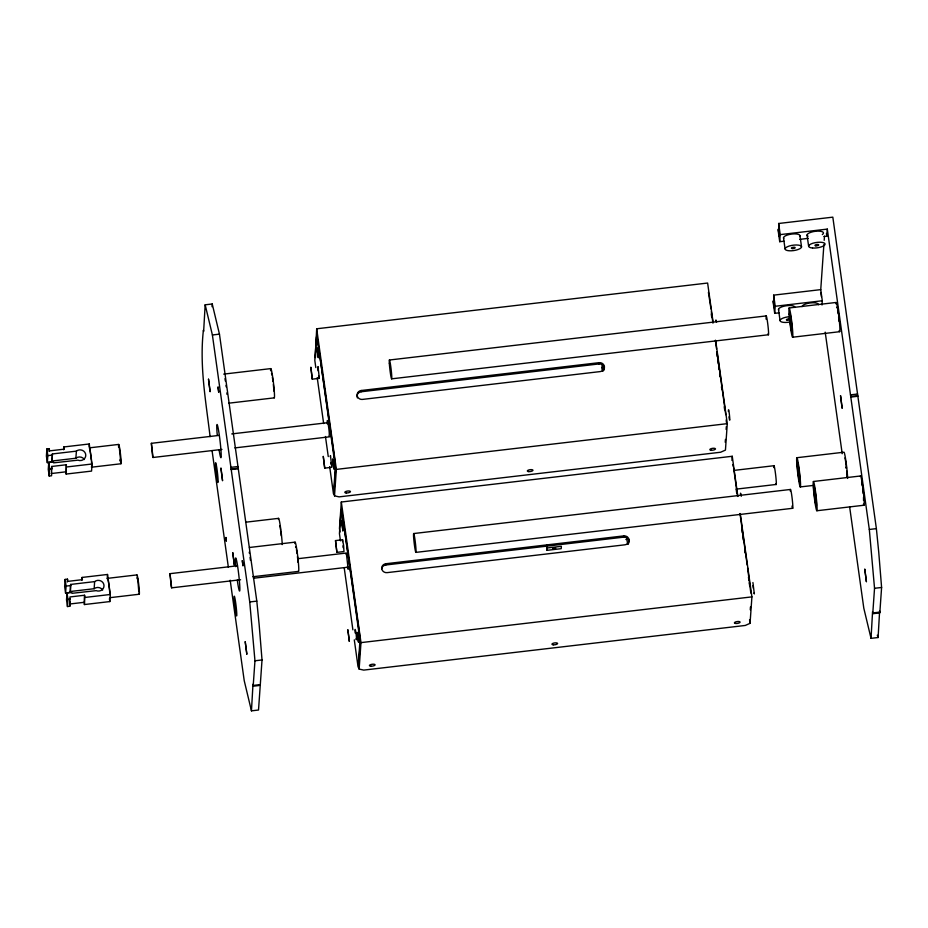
<?xml version="1.0" encoding="UTF-8"?>
<svg xmlns="http://www.w3.org/2000/svg" width="928" height="928" viewBox="0 0 928 928"><rect width="100%" height="100%" fill="white"/><g stroke="black" fill="none" stroke-linecap="round" stroke-linejoin="round"><path stroke-width="1.39" d="M354.925 629.474C355.749 627.954 357.303 643.522 355.946 638.928M715.848 320.682L715.94 319.974L716.52 322.283M346.248 554.515L346.411 553.691L348.186 569.258L347.443 566.208M63.846 446.948L64.16 449.175L49.567 450.88L49.254 448.653L46.899 448.932L46.4 456.019L47.328 462.689L52.038 462.144L52.386 453.943L76.386 451.136A5.672 5.359 4 0 1 83.764 451.17A5.672 5.359 4 0 1 84.935 458.049A5.672 5.359 4 0 1 77.929 460.16L53.627 462.84L53.476 461.738L48.766 462.283L48.268 469.371L49.196 476.041L51.55 475.774L51.736 466.459L66.34 464.754L66.155 474.057L91.559 471.088L92.058 464L89.262 443.978L63.846 446.948L63.649 449.79M47.328 462.689L47.827 455.613L46.899 448.932M49.056 451.495L49.254 448.653M49.196 476.041L49.694 468.953L48.766 462.283M52.038 462.144L52.386 453.943M51.539 469.29L51.736 466.459M66.155 474.057L66.34 464.754M70.632 584.431L70.296 592.632L70.632 584.431L94.633 581.624A5.672 5.359 4 0 1 102.01 581.659A5.672 5.359 4 0 1 103.182 588.538A5.672 5.359 4 0 1 96.187 590.649L71.874 593.328L71.723 592.226L67.013 592.772L66.514 599.859L67.454 606.529L69.809 606.262L69.983 596.948L84.587 595.242L84.402 604.546L109.817 601.576L110.304 594.488L107.509 574.467L82.105 577.436L82.406 579.664L67.814 581.369L67.5 579.153L65.146 579.42L64.647 586.508L65.586 593.178L69.113 592.772M65.586 593.178L66.074 586.102L65.146 579.42M51.887 461.03L75.887 458.223L76.386 451.136M67.303 581.984L67.5 579.153M67.454 606.529L67.941 599.442L67.013 592.772M69.809 606.262L69.693 601.193M89.065 446.809L89.262 443.978M81.908 580.278L82.105 577.436M84.402 604.546L84.587 595.242M70.134 591.519L94.146 588.712L94.633 581.624M107.207 578.712L107.509 574.467M253.182 686.21L260.246 685.386L258.518 710.024L251.453 710.848L252.984 684.261L253.228 685.421L260.304 684.597L262.021 659.959L259.144 624.498L256.801 601.124L219.46 334.15L212.234 303.978L205.169 304.813L203.638 331.4L203.394 330.229C199.381 365.783 205.9 401.418 210.099 436.67M212.048 306.716L212.234 303.978M253.228 685.421L254.956 660.782L249.736 601.959L212.396 334.973L205.169 304.813M713.04 321.784L707.623 283.04L316.692 328.779L315.172 357.616M315.439 357.373L315.938 350.239M316.344 344.532L316.935 335.971L334.834 460.416L335.611 469.452L334.01 492.292L334.509 495.854L339.103 496.874L720.615 452.238L725.441 450.103L727.285 423.655L715.65 340.437M334.509 495.854L336.354 469.394L316.692 328.779M737.864 496.445L732.25 456.274L341.318 502.013L339.474 528.461L339.973 532.022M340.472 524.888L341.063 516.328M357.373 397.903A4.756 4.478 4 0 1 361.143 391.767L361.224 390.502L599.082 362.674A4.756 4.478 4 0 1 604.418 366.572A4.756 4.478 4 0 1 600.323 371.571L362.477 399.411A4.756 4.478 4 0 1 357.141 395.502A4.756 4.478 4 0 1 361.224 390.502M740.277 513.66L751.912 596.878L750.056 623.338L745.242 625.46L363.73 670.097L359.136 669.076L360.98 642.617L341.318 502.013M381.675 568.818A4.756 4.478 4 0 1 385.77 564.99L385.851 563.737L623.709 535.897A4.756 4.478 4 0 1 629.045 539.806A4.756 4.478 4 0 1 624.95 544.806L387.104 572.634A4.756 4.478 4 0 1 381.768 568.736A4.756 4.478 4 0 1 385.851 563.737M547.242 547.961L561.37 546.314L561.208 548.668L547.079 550.327L546.859 545.177M604 370.133A4.756 4.478 4 0 0 598.989 363.938L599.082 362.674M628.952 542.23A4.756 4.478 4 0 0 623.616 537.161L623.709 535.897M725.232 442.273L725.441 439.408M726.137 429.42L726.334 426.567M731.96 460.45L732.25 456.274M750.265 609.789L750.462 606.935M823.902 244.47L820.746 289.629L773.65 295.139L774.242 307.922L773.244 300.811L773.152 302.226L774.706 313.351L778.986 312.84M879.872 612.097L879.628 610.937L878.097 637.524L871.032 638.348L872.564 611.761L872.807 612.932L879.872 612.097L881.6 587.47L878.723 551.998L876.38 528.635L832.822 217.152L778.65 223.486L779.253 236.28L778.256 229.158L778.163 230.573L779.717 241.698L783.998 241.199M774.706 313.351L775.205 306.263L773.65 295.139M779.717 241.698L780.216 234.61L778.65 223.486M824.192 240.317L824.482 236.153M821.999 304.999L822.301 300.753L820.746 289.629M823.96 236.524L826.813 236.188L827.312 229.1L780.216 234.61M872.807 612.932L874.536 588.294L869.316 529.459L827.312 229.1M752.921 582.529L754.336 593.932L754.046 592.946M218.846 435.429L151.357 443.317L152.61 456.24L153.027 457.481L221.954 449.419M153.027 457.481L151.357 443.317M237.475 565.778L169.986 573.666L171.239 586.577L171.657 587.83L240.584 579.756M171.657 587.83L169.986 573.666M312.272 379.158L310.88 367.36L312.272 379.158L319.336 378.334L318.014 366.583L318.072 370.759M324.719 468.153L323.28 456.46L324.719 468.153L331.83 467.236L330.461 455.578L330.298 456.75M335.507 540.583L336.899 552.38L343.963 551.557L343.638 545.502L342.571 539.76L335.507 540.583L336.899 552.38M342.571 539.76L342.513 541.592M799.692 239.366L808.265 238.357M212.396 334.973L219.46 334.15M775.205 306.263L822.301 300.753M223.718 374.112L270.814 368.602M789.136 307.957L836.232 302.447M389.366 360.018L766.168 315.926M391.662 378.833L768.454 334.753M228.601 403.204L274.27 397.857M792.593 337.212L839.689 331.702M361.143 391.767L598.989 363.938M89.274 447.864L118.703 444.419M231.768 433.91L327.978 422.658M47.827 455.613L52.536 455.056M49.694 468.953L52.049 468.686M66.654 466.97L92.058 464M234.877 447.899L329.649 436.81M91.559 467.202L120.988 463.756M51.249 473.547L65.842 471.83M230.91 467.352L237.974 466.529M850.489 394.852L857.553 394.029M231.026 469.011L238.09 468.188M850.605 396.523L857.669 395.688M231.223 469.58L238.287 468.744M850.802 397.08L857.866 396.256M336.354 469.394L727.285 423.655M245.723 522.197L278.551 518.358M796.862 457.713L843.958 452.203A14.732 0.963 83.3 0 1 845.93 461.228A14.732 0.963 83.3 0 1 847.635 478.442M733.607 470.45L773.871 465.728M735.95 489.16L776.214 484.451M249.412 547.485L295.081 542.138M813.404 481.493L860.5 475.983M800.214 486.922A14.732 0.963 83.3 0 0 798.73 466.042A14.732 0.963 83.3 0 0 796.827 464.046A14.732 0.963 83.3 0 0 800.214 486.922L813.172 485.46M413.644 533.554L790.436 489.462M107.52 578.353L136.95 574.908M297.784 558.714L346.608 553.007M66.074 586.102L70.783 585.545M415.93 552.38L792.721 508.289M252.868 576.74L298.549 571.393M816.86 510.748L863.956 505.238M67.941 599.442L70.296 599.175M84.9 597.458L110.304 594.488M253.506 578.248L348.278 567.159M385.77 564.99L623.616 537.161M109.806 597.69L139.246 594.245M69.496 604.035L84.088 602.318M625.878 539.493L628.732 539.156M249.736 601.959L256.801 601.124M869.316 529.459L876.38 528.635M360.98 642.617L751.912 596.878M254.956 660.782L262.021 659.959M874.536 588.294L881.6 587.47M872.761 613.721L879.825 612.886M319.267 378.288L318.745 376.026M138.782 591.588L137.808 579.269M328.988 435.766C330.38 436.264 326.552 411.696 327.329 423.887M877.308 635.181L878.097 637.524M871.032 638.348L863.806 608.188L849.607 506.642M251.453 710.848L244.226 680.688L230.179 580.209M708.412 292.378L710.964 308.838M732.772 464.534L733.317 466.68M341.562 509.194L359.461 633.65L360.238 642.686L358.637 665.515L359.136 669.076M119.283 447.482L120.71 461.402L120.13 459.395M137.669 578.55L137.228 577.262L137.124 578.77M741.275 496.283L740.556 493.197L740.498 495.03M728.944 416.834C731.078 429.281 728.503 402.798 728.364 411.522M331.076 464.244L330.832 462.504M826.43 233.404L826.813 236.188M820.839 292.471L821.442 296.74M825.201 332.154L842.206 453.722M807.047 234.993L808.601 246.117M799.982 235.816L801.537 246.941A8.317 2.714 -8 0 1 789.009 250.769A8.317 2.714 -8 0 1 789.334 246.001A8.317 2.714 -8 0 1 801.537 246.941M783.499 237.742L785.053 248.866M778.488 309.395L780.042 320.52A8.317 2.714 -8 0 0 790.227 321.958M733.596 467.758L737.586 496.364M739.987 513.532L747.191 565.024M747.597 567.878L750.833 593.073M711.358 311.704L712.959 323.141M715.36 340.309L716.567 348.893M716.961 351.747L725.766 414.677M736.275 490.03L736.681 492.884M741.878 530.027L742.272 532.881M742.876 537.161L743.27 540.026M744.674 550.026L745.068 552.879M748.467 577.158L748.861 580.012M749.267 582.877L749.662 585.73M711.254 313.954L711.648 316.808M716.845 353.939L717.251 356.804M717.843 361.085L718.249 363.938M718.643 366.804L719.049 369.657M719.641 373.938L720.047 376.791M721.439 386.79L721.845 389.656M724.234 406.789L724.64 409.642M749.569 619.776L750.056 623.338M626.597 536.987L627.595 544.133M602.005 364.078L603.014 371.223M601.785 367.163L602.202 370.156M546.499 546.151L547.079 550.327M340.448 540.827L339.439 533.646L341.086 510.029L342.56 515.782L358.742 631.469L359.762 643.522L358.104 667.139L354.299 639.868M344.253 568.098L352.884 629.822M315.822 367.604L314.812 360.424L316.46 336.806L317.933 342.548L334.115 458.246L335.136 470.299L333.477 493.916L329.672 466.645M317.225 377.65L323.652 423.574M325.45 436.496L328.268 456.588M212.118 451.02L228.369 567.286M109.411 598.711L109.817 601.576M343.128 547.624L342.896 545.815M753.327 588.236L753.06 585.545M845.849 467.167L845.93 468.048M355.146 632.977L354.96 630.588M726.206 419.839L726.427 422.426M249.238 552.206A14.732 0.963 83.3 0 1 249.446 553.378M250.061 557.392A14.732 0.963 83.3 0 1 250.456 560.373M294.86 543.564A14.732 0.963 83.3 0 1 297.552 554.863A14.732 0.963 83.3 0 1 298.317 571.149M270.593 370.748A14.732 0.963 83.3 0 1 273.18 380.561A14.732 0.963 83.3 0 1 274.05 397.613M271.486 373.404A9.976 0.65 83.3 0 1 271.962 375.063M272.368 377.197A9.976 0.65 83.3 0 1 272.983 381.42M273.342 384.528A9.976 0.65 83.3 0 1 273.864 391.094M224.97 378.67A14.732 0.963 83.3 0 1 225.376 381.095M225.991 385.329A14.732 0.963 83.3 0 1 226.177 386.837M226.861 392.904A14.732 0.963 83.3 0 1 226.989 394.342M295.556 547.021A9.976 0.65 83.3 0 1 296.055 547.822M296.426 549.573A9.976 0.65 83.3 0 1 297.041 553.459M297.436 556.51A9.976 0.65 83.3 0 1 298.004 562.38M278.342 519.193A14.732 0.963 83.3 0 1 280.314 526.002A14.732 0.963 83.3 0 1 282.216 544.597M279.885 525.77A9.976 0.65 83.3 0 1 280.5 529.644M280.708 531.141A9.976 0.65 83.3 0 1 281.23 535.769M783.731 238.426A8.317 2.714 -8 0 1 791.932 234.03A8.317 2.714 -8 0 1 799.646 236.559M808.056 236.234A8.317 2.714 -8 0 1 815.48 231.269A8.317 2.714 -8 0 1 822.324 234.564M844.932 457.898A9.976 0.65 83.3 0 1 845.721 462.132M845.93 463.559A9.976 0.65 83.3 0 1 846.498 468.153M846.777 471.134A9.976 0.65 83.3 0 1 846.742 476.644M836.012 303.862A14.732 0.963 83.3 0 1 838.877 316.692A14.732 0.963 83.3 0 1 839.167 330.588M860.349 476.377A14.732 0.963 83.3 0 1 863.33 491.759A14.732 0.963 83.3 0 1 863.434 504.124M778.72 310.068A8.317 2.714 -8 0 1 785.842 305.822A8.317 2.714 -8 0 1 794.971 307.458M802.036 306.634A8.317 2.714 -8 0 1 810.469 302.911A8.317 2.714 -8 0 1 818.519 304.709M861.648 482.444A9.976 0.65 83.3 0 1 862.251 485.878M862.657 488.801A9.976 0.65 83.3 0 1 863.191 493.429M863.504 497.431A9.976 0.65 83.3 0 1 863.481 500.354M836.65 307.725A9.976 0.65 83.3 0 1 837.044 307.574M837.578 309.882A9.976 0.65 83.3 0 1 838.193 313.768M838.587 316.819A9.976 0.65 83.3 0 1 839.051 321.343M780.042 320.52A8.317 2.714 -8 0 1 790.598 316.634M217.233 434.756A16.634 1.079 83.3 0 1 218.01 427.472A16.634 1.079 83.3 0 1 221.131 453.073A16.634 1.079 83.3 0 1 219.054 449.709M235.77 566.683A16.634 1.079 83.3 0 1 236.965 562.391A16.634 1.079 83.3 0 1 239.853 588.352A16.634 1.079 83.3 0 1 237.266 580.081M790.32 491.098A9.5 0.615 83.3 0 1 791.364 492.872A9.5 0.615 83.3 0 1 792.802 505.609A9.5 0.615 83.3 0 1 792.013 506.05M766.064 316.436A9.5 0.615 83.3 0 1 767.99 325.832A9.5 0.615 83.3 0 1 768.036 333.86M766.122 319.209A9.5 0.615 83.3 0 1 766.052 317.562M773.79 467.608A9.5 0.615 83.3 0 1 775.518 473.86A9.5 0.615 83.3 0 1 775.82 483.813M91.454 461.425A9.744 0.638 83.3 0 1 91.373 466.97M89.575 448.444A9.744 0.638 83.3 0 1 91.338 460.288M118.598 447.203A9.744 0.638 83.3 0 1 119.376 446.6A9.744 0.638 83.3 0 1 121 459.406A9.744 0.638 83.3 0 1 120.559 462.689M120.269 461.309A9.744 0.638 83.3 0 1 120.106 460.45M75.887 458.223A5.672 5.359 4 0 1 84.425 459.534M107.404 578.712A9.744 0.638 83.3 0 1 107.95 579.42M108.089 580.046A9.744 0.638 83.3 0 1 109.782 592.992M136.81 575.673A9.744 0.638 83.3 0 1 138.782 584.93A9.744 0.638 83.3 0 1 138.806 593.178M94.146 588.712A5.672 5.359 4 0 1 102.672 590.022M628.627 543.356A4.756 4.478 4 0 1 628.012 544.365M218.045 387.115L218.695 392.15L218.045 387.115M225.864 537.544L226.339 541.198L225.922 537.463M242.312 560.663L242.962 565.697L242.312 560.663M208.51 379.216L210.099 391.593L208.51 379.216M220.957 468.211L222.546 480.588L220.957 468.211M232.777 552.752L234.378 565.129L232.777 552.752M245.224 641.747L246.825 654.124L245.224 641.747M317.04 347.977L318.281 357.605L317.04 347.977M332.595 459.221L333.836 468.849L332.595 459.221M341.666 521.2L342.908 530.828L341.666 521.2M347.872 629.915L349.346 641.376L347.872 629.915M357.222 632.444L358.463 642.072L357.222 632.444M840.536 395.711L842.125 408.088L840.536 395.711M864.803 569.258L866.392 581.636L864.803 569.258M552.868 548.355L555.64 548.146L552.868 548.355M812.557 248.02A8.317 2.714 -8 0 0 825.085 244.18A8.317 2.714 -8 0 0 812.893 243.24A8.317 2.714 -8 0 0 812.557 248.02M815.863 245.804A1.902 0.615 -8 0 0 818.728 244.934A1.902 0.615 -8 0 0 815.944 244.714A1.902 0.615 -8 0 0 815.863 245.804M797.372 466.274A9.976 0.65 83.3 0 0 799.646 482.166A9.976 0.65 83.3 0 0 798.764 468.582A9.976 0.65 83.3 0 0 797.372 466.274M813.369 487.826A14.732 0.963 83.3 0 0 816.756 510.713A14.732 0.963 83.3 0 0 815.271 489.822A14.732 0.963 83.3 0 0 813.369 487.826M792.315 248.565A1.902 0.615 -8 0 0 795.18 247.683A1.902 0.615 -8 0 0 792.384 247.474A1.902 0.615 -8 0 0 792.315 248.565M813.914 490.088A9.976 0.65 83.3 0 0 816.188 505.946A9.976 0.65 83.3 0 0 815.294 492.327A9.976 0.65 83.3 0 0 813.914 490.088M789.635 316.552A9.976 0.65 83.3 0 0 791.92 332.41A9.976 0.65 83.3 0 0 791.027 318.791A9.976 0.65 83.3 0 0 789.635 316.552M789.102 314.29A14.732 0.963 83.3 0 0 792.489 337.166A14.732 0.963 83.3 0 0 791.004 316.286A14.732 0.963 83.3 0 0 789.102 314.29M787.304 320.206A1.902 0.615 -8 0 0 790.169 319.325A1.902 0.615 -8 0 0 787.385 319.116A1.902 0.615 -8 0 0 787.304 320.206M215.609 467.306A9.976 0.65 83.3 0 0 217.906 482.479A9.976 0.65 83.3 0 0 216.816 467.944A9.976 0.65 83.3 0 0 215.609 467.306M234.274 600.799A9.976 0.65 83.3 0 0 236.582 615.972A9.976 0.65 83.3 0 0 235.48 601.425A9.976 0.65 83.3 0 0 234.274 600.799M413.598 536.836A9.5 0.615 83.3 0 0 415.756 552.241A9.5 0.615 83.3 0 0 415.002 539.818A9.5 0.615 83.3 0 0 413.598 536.836M389.331 363.289A9.5 0.615 83.3 0 0 391.477 378.705A9.5 0.615 83.3 0 0 390.734 366.282A9.5 0.615 83.3 0 0 389.331 363.289M370.933 666.188A2.854 0.928 -8 0 0 375.074 664.808A2.854 0.928 -8 0 0 370.748 664.587A2.854 0.928 -8 0 0 370.933 666.188M553.297 644.821A2.854 0.928 -8 0 0 557.589 643.51A2.854 0.928 -8 0 0 553.413 643.185A2.854 0.928 -8 0 0 553.297 644.821M735.428 623.43A2.854 0.928 -8 0 0 740.045 622.317A2.854 0.928 -8 0 0 736.345 621.714A2.854 0.928 -8 0 0 735.428 623.43M711.173 450.242A2.854 0.928 -8 0 0 715.476 448.932A2.854 0.928 -8 0 0 711.289 448.607A2.854 0.928 -8 0 0 711.173 450.242M528.67 471.598A2.854 0.928 -8 0 0 532.962 470.287A2.854 0.928 -8 0 0 528.786 469.962A2.854 0.928 -8 0 0 528.67 471.598M346.156 492.954A2.854 0.928 -8 0 0 350.448 491.643A2.854 0.928 -8 0 0 346.272 491.318A2.854 0.928 -8 0 0 346.156 492.954"/></g></svg>
